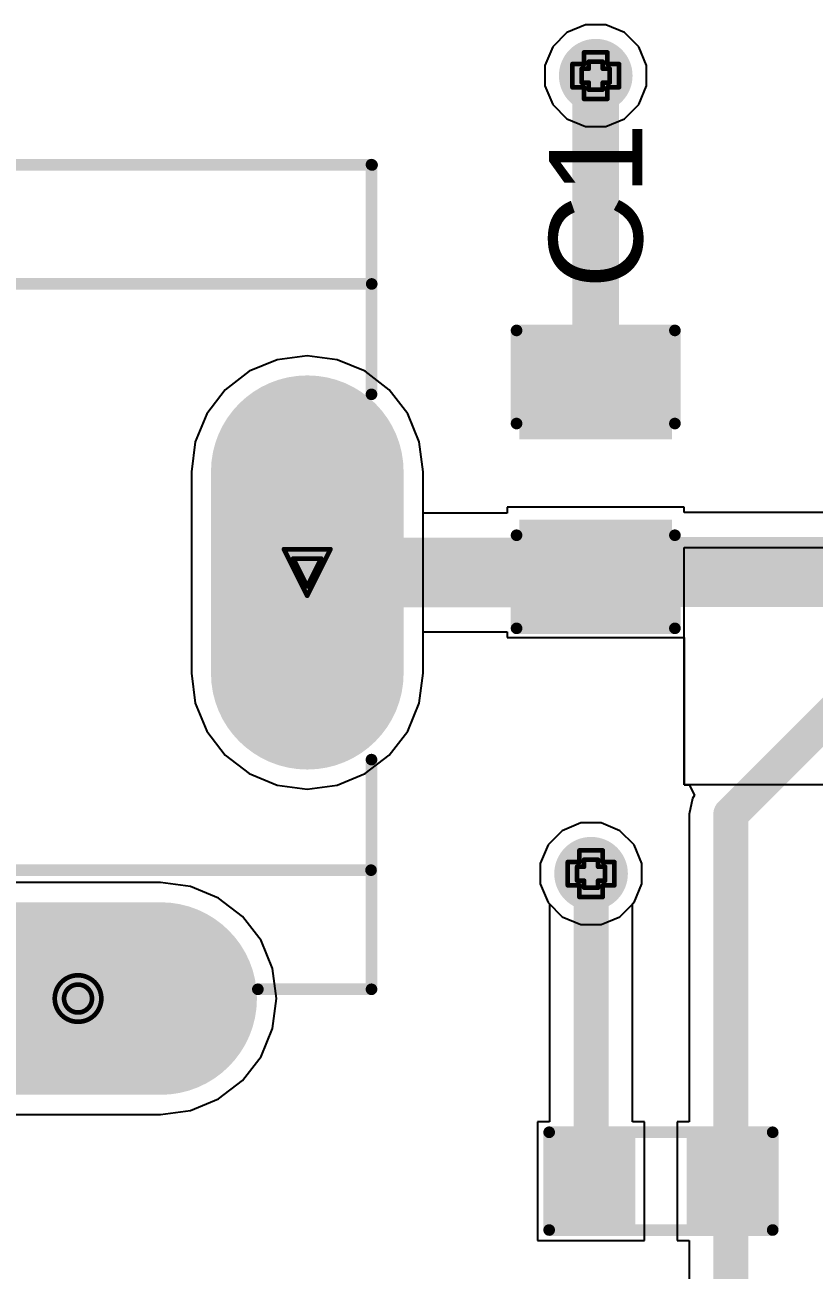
# Model space of a CAD drawing. Header units: inches. Extents: x -7 to 5163, y -3 to 5149.
# Drawn here: x 3.86 to 12.47, y 6.4 to 19.98 of the extents above; entities that cross this region are included whole.
import ezdxf

# ---------------------------------------------------------------- set-up
doc = ezdxf.new("R2010")
doc.units = ezdxf.units.IN
for name, color, linetype in [('Bottom Layer', 5, 'Continuous'), ('Bottom Solder', 6, 'Continuous'), ('Drill Drawing', 1, 'Continuous'), ('GND', 76, 'Continuous'), ('Multi-Layer', 9, 'Continuous'), ('Pad Holes', 156, 'Continuous'), ('PWR', 16, 'Continuous'), ('Top Layer', 1, 'Continuous'), ('Top Overlay', 2, 'Continuous'), ('Top Paste', 8, 'Continuous'), ('Top Solder', 216, 'Continuous'), ('Via Holes', 16, 'Continuous')]:
    doc.layers.add(name, color=color, linetype=linetype)
doc.styles.add('Arial', font='', dxfattribs={"height": 0.2})
doc.styles.get('Arial').set_extended_font_data('Arial')

# ---------------------------------------------------------------- blocks, each defined once
blk = doc.blocks.new('R___0603_31')
at = {"layer": 'Top Layer'}
for points in [[(-0.3809999999999999, 0.4445), (-0.3810000000000001, -0.4445), (-1.143, -0.4445), (-1.143, 0.4445)], [(1.143, 0.4445), (1.143, -0.4445), (0.3809999999999999, -0.4445), (0.3810000000000001, 0.4445)]]:
    blk.add_hatch(color=1, dxfattribs=at).paths.add_polyline_path(points)
at = {"layer": 'Top Paste'}
for points in [[(-0.3809999999999999, 0.4445), (-0.3810000000000001, -0.4445), (-1.143, -0.4445), (-1.143, 0.4445)], [(1.143, 0.4445), (1.143, -0.4445), (0.3809999999999999, -0.4445), (0.3810000000000001, 0.4445)]]:
    blk.add_hatch(color=8, dxfattribs=at).paths.add_polyline_path(points)
at = {"layer": 'Top Solder'}
for points in [[(-0.2793999999999999, 0.5460999999999999), (-0.2794, -0.5461), (-1.2446, -0.5460999999999999), (-1.2446, 0.5461)], [(1.2446, 0.5460999999999999), (1.2446, -0.5461), (0.2793999999999999, -0.5460999999999999), (0.2794, 0.5461)]]:
    blk.add_hatch(color=216, dxfattribs=at).paths.add_polyline_path(points)
at = {"layer": 'Top Overlay'}
for points in [[(-1.2192, -0.5334, 0.127, 0.127, 0), (-1.2192, 0.5334, 0.127, 0.127, 0)], [(-1.2192, 0.5334, 0.127, 0.127, 0), (1.2192, 0.5334, 0.127, 0.127, 0)], [(1.2192, -0.5334, 0.127, 0.127, 0), (1.2192, 0.5334, 0.127, 0.127, 0)], [(-1.2192, -0.5334, 0.127, 0.127, 0), (1.2192, -0.5334, 0.127, 0.127, 0)]]:
    blk.add_lwpolyline(points, format="xyseb", dxfattribs=at)
for points in [[(-1.25095, 0.5334, 0.0635, 0.0635, 1), (-1.18745, 0.5334, 0.0635, 0.0635, 1)], [(-1.25095, 0.5334, 0.0635, 0.0635, 1), (-1.18745, 0.5334, 0.0635, 0.0635, 1)], [(1.18745, 0.5334, 0.0635, 0.0635, 1), (1.25095, 0.5334, 0.0635, 0.0635, 1)], [(1.18745, 0.5334, 0.0635, 0.0635, 1), (1.25095, 0.5334, 0.0635, 0.0635, 1)], [(-1.25095, -0.5334, 0.0635, 0.0635, 1), (-1.18745, -0.5334, 0.0635, 0.0635, 1)], [(-1.25095, -0.5334, 0.0635, 0.0635, 1), (-1.18745, -0.5334, 0.0635, 0.0635, 1)], [(1.18745, -0.5334, 0.0635, 0.0635, 1), (1.25095, -0.5334, 0.0635, 0.0635, 1)], [(1.18745, -0.5334, 0.0635, 0.0635, 1), (1.25095, -0.5334, 0.0635, 0.0635, 1)]]:
    blk.add_lwpolyline(points, format="xyseb", close=True, dxfattribs=at)
blk = doc.blocks.new('DC_005_20A_58')
at = {"layer": 'Bottom Layer'}
h = blk.add_hatch(color=5, dxfattribs=at)
edge = h.paths.add_edge_path()
edge.add_arc((-2.9999305, 3.424911869999999), 1.00000054, 0, 180)
edge.add_line((-3.99993104, 3.424911869999999), (-3.99993104, 1.22491373))
edge.add_arc((-2.9999305, 1.22491373), 1.00000054, 180, 360)
edge.add_line((-1.99992996, 1.22491373), (-1.99992996, 3.424911869999999))
h = blk.add_hatch(color=5, dxfattribs=at)
edge = h.paths.add_edge_path()
edge.add_arc((3.0003115, 1.22491373), 1.00000054, 180, 360)
edge.add_line((4.00031204, 1.22491373), (4.00031204, 3.424911869999999))
edge.add_arc((3.0003115, 3.424911869999999), 1.00000054, 0, 180)
edge.add_line((2.00031096, 3.424911869999999), (2.00031096, 1.22491373))
h = blk.add_hatch(color=5, dxfattribs=at)
edge = h.paths.add_edge_path()
edge.add_arc((-0.39980997, -2.3250652), 1.00000054, 90, 270)
edge.add_line((-0.3998099700000001, -3.325065739999999), (1.40018897, -3.32506574))
edge.add_arc((1.40018897, -2.3250652), 1.00000054, 270, 450)
edge.add_line((1.40018897, -1.32506466), (-0.39980997, -1.32506466))
at = {"layer": 'Bottom Solder'}
h = blk.add_hatch(color=6, dxfattribs=at)
edge = h.paths.add_edge_path()
edge.add_arc((-2.9999305, 3.424911869999999), 1.05080054, 0, 180)
edge.add_line((-4.050731040000001, 3.424911869999999), (-4.050731040000001, 1.22491373))
edge.add_arc((-2.9999305, 1.22491373), 1.05080054, 180, 360)
edge.add_line((-1.94912996, 1.22491373), (-1.94912996, 3.424911869999999))
h = blk.add_hatch(color=6, dxfattribs=at)
edge = h.paths.add_edge_path()
edge.add_arc((3.0003115, 1.22491373), 1.05080054, 180, 360)
edge.add_line((4.05111204, 1.22491373), (4.05111204, 3.424911869999999))
edge.add_arc((3.0003115, 3.424911869999999), 1.05080054, 0, 180)
edge.add_line((1.94951096, 3.424911869999999), (1.94951096, 1.22491373))
h = blk.add_hatch(color=6, dxfattribs=at)
edge = h.paths.add_edge_path()
edge.add_arc((-0.39980997, -2.3250652), 1.05080054, 90, 270)
edge.add_line((-0.3998099700000001, -3.37586574), (1.40018897, -3.37586574))
edge.add_arc((1.40018897, -2.3250652), 1.05080054, 270, 450)
edge.add_line((1.40018897, -1.27426466), (-0.39980997, -1.27426466))
at = {"layer": 'GND'}
h = blk.add_hatch(color=76, dxfattribs=at)
edge = h.paths.add_edge_path()
edge.add_arc((-2.9999305, 3.424911869999999), 1.00000054, 0, 180)
edge.add_line((-3.99993104, 3.424911869999999), (-3.99993104, 1.22491373))
edge.add_arc((-2.9999305, 1.22491373), 1.00000054, 180, 360)
edge.add_line((-1.99992996, 1.22491373), (-1.99992996, 3.424911869999999))
h = blk.add_hatch(color=76, dxfattribs=at)
edge = h.paths.add_edge_path()
edge.add_arc((3.0003115, 1.22491373), 1.00000054, 180, 360)
edge.add_line((4.00031204, 1.22491373), (4.00031204, 3.424911869999999))
edge.add_arc((3.0003115, 3.424911869999999), 1.00000054, 0, 180)
edge.add_line((2.00031096, 3.424911869999999), (2.00031096, 1.22491373))
h = blk.add_hatch(color=76, dxfattribs=at)
edge = h.paths.add_edge_path()
edge.add_arc((-0.39980997, -2.3250652), 1.00000054, 90, 270)
edge.add_line((-0.3998099700000001, -3.325065739999999), (1.40018897, -3.32506574))
edge.add_arc((1.40018897, -2.3250652), 1.00000054, 270, 450)
edge.add_line((1.40018897, -1.32506466), (-0.39980997, -1.32506466))
at = {"layer": 'Multi-Layer'}
h = blk.add_hatch(color=9, dxfattribs=at)
edge = h.paths.add_edge_path()
edge.add_arc((-2.9999305, 3.424911869999999), 1.00000054, 0, 180)
edge.add_line((-3.99993104, 3.424911869999999), (-3.99993104, 1.22491373))
edge.add_arc((-2.9999305, 1.22491373), 1.00000054, 180, 360)
edge.add_line((-1.99992996, 1.22491373), (-1.99992996, 3.424911869999999))
h = blk.add_hatch(color=9, dxfattribs=at)
edge = h.paths.add_edge_path()
edge.add_arc((3.0003115, 1.22491373), 1.00000054, 180, 360)
edge.add_line((4.00031204, 1.22491373), (4.00031204, 3.424911869999999))
edge.add_arc((3.0003115, 3.424911869999999), 1.00000054, 0, 180)
edge.add_line((2.00031096, 3.424911869999999), (2.00031096, 1.22491373))
h = blk.add_hatch(color=9, dxfattribs=at)
edge = h.paths.add_edge_path()
edge.add_arc((-0.39980997, -2.3250652), 1.00000054, 90, 270)
edge.add_line((-0.3998099700000001, -3.325065739999999), (1.40018897, -3.32506574))
edge.add_arc((1.40018897, -2.3250652), 1.00000054, 270, 450)
edge.add_line((1.40018897, -1.32506466), (-0.39980997, -1.32506466))
at = {"layer": 'Pad Holes'}
h = blk.add_hatch(color=7, dxfattribs=at)
edge = h.paths.add_edge_path()
edge.add_arc((-2.9994733, 3.425063), 0.4500118, 0, 180)
edge.add_line((-3.4494851, 3.425063), (-3.4494851, 1.224915))
edge.add_arc((-2.9994733, 1.224915), 0.4500118, 180, 360)
edge.add_line((-2.5494615, 1.224915), (-2.5494615, 3.425063))
h = blk.add_hatch(color=7, dxfattribs=at)
edge = h.paths.add_edge_path()
edge.add_arc((2.9994733, 1.2247626), 0.4500118, 180, 360)
edge.add_line((3.4494851, 1.2247626), (3.4494851, 3.4249106))
edge.add_arc((2.9994733, 3.4249106), 0.4500118, 0, 180)
edge.add_line((2.5494615, 3.4249106), (2.5494615, 1.2247626))
h = blk.add_hatch(color=7, dxfattribs=at)
edge = h.paths.add_edge_path()
edge.add_arc((-0.3505327, -2.324989), 0.4500118, 90, 270)
edge.add_line((-0.3505327, -2.775000799999999), (1.3492353, -2.7750008))
edge.add_arc((1.3492353, -2.324989), 0.4500118, 270, 450)
edge.add_line((1.3492353, -1.8749772), (-0.3505327, -1.8749772))
at = {"layer": 'PWR'}
h = blk.add_hatch(color=16, dxfattribs=at)
edge = h.paths.add_edge_path()
edge.add_arc((-2.9999305, 3.424911869999999), 1.00000054, 0, 180)
edge.add_line((-3.99993104, 3.424911869999999), (-3.99993104, 1.22491373))
edge.add_arc((-2.9999305, 1.22491373), 1.00000054, 180, 360)
edge.add_line((-1.99992996, 1.22491373), (-1.99992996, 3.424911869999999))
h = blk.add_hatch(color=16, dxfattribs=at)
edge = h.paths.add_edge_path()
edge.add_arc((3.0003115, 1.22491373), 1.00000054, 180, 360)
edge.add_line((4.00031204, 1.22491373), (4.00031204, 3.424911869999999))
edge.add_arc((3.0003115, 3.424911869999999), 1.00000054, 0, 180)
edge.add_line((2.00031096, 3.424911869999999), (2.00031096, 1.22491373))
h = blk.add_hatch(color=16, dxfattribs=at)
edge = h.paths.add_edge_path()
edge.add_arc((-0.39980997, -2.3250652), 1.00000054, 90, 270)
edge.add_line((-0.3998099700000001, -3.325065739999999), (1.40018897, -3.32506574))
edge.add_arc((1.40018897, -2.3250652), 1.00000054, 270, 450)
edge.add_line((1.40018897, -1.32506466), (-0.39980997, -1.32506466))
at = {"layer": 'Top Layer'}
h = blk.add_hatch(color=1, dxfattribs=at)
edge = h.paths.add_edge_path()
edge.add_arc((-2.9999305, 3.424911869999999), 1.00000054, 0, 180)
edge.add_line((-3.99993104, 3.424911869999999), (-3.99993104, 1.22491373))
edge.add_arc((-2.9999305, 1.22491373), 1.00000054, 180, 360)
edge.add_line((-1.99992996, 1.22491373), (-1.99992996, 3.424911869999999))
h = blk.add_hatch(color=1, dxfattribs=at)
edge = h.paths.add_edge_path()
edge.add_arc((3.0003115, 1.22491373), 1.00000054, 180, 360)
edge.add_line((4.00031204, 1.22491373), (4.00031204, 3.424911869999999))
edge.add_arc((3.0003115, 3.424911869999999), 1.00000054, 0, 180)
edge.add_line((2.00031096, 3.424911869999999), (2.00031096, 1.22491373))
h = blk.add_hatch(color=1, dxfattribs=at)
edge = h.paths.add_edge_path()
edge.add_arc((-0.39980997, -2.3250652), 1.00000054, 90, 270)
edge.add_line((-0.3998099700000001, -3.325065739999999), (1.40018897, -3.32506574))
edge.add_arc((1.40018897, -2.3250652), 1.00000054, 270, 450)
edge.add_line((1.40018897, -1.32506466), (-0.39980997, -1.32506466))
at = {"layer": 'Top Solder'}
h = blk.add_hatch(color=216, dxfattribs=at)
edge = h.paths.add_edge_path()
edge.add_arc((-2.9999305, 3.424911869999999), 1.05080054, 0, 180)
edge.add_line((-4.050731040000001, 3.424911869999999), (-4.050731040000001, 1.22491373))
edge.add_arc((-2.9999305, 1.22491373), 1.05080054, 180, 360)
edge.add_line((-1.94912996, 1.22491373), (-1.94912996, 3.424911869999999))
h = blk.add_hatch(color=216, dxfattribs=at)
edge = h.paths.add_edge_path()
edge.add_arc((3.0003115, 1.22491373), 1.05080054, 180, 360)
edge.add_line((4.05111204, 1.22491373), (4.05111204, 3.424911869999999))
edge.add_arc((3.0003115, 3.424911869999999), 1.05080054, 0, 180)
edge.add_line((1.94951096, 3.424911869999999), (1.94951096, 1.22491373))
h = blk.add_hatch(color=216, dxfattribs=at)
edge = h.paths.add_edge_path()
edge.add_arc((-0.39980997, -2.3250652), 1.05080054, 90, 270)
edge.add_line((-0.3998099700000001, -3.37586574), (1.40018897, -3.37586574))
edge.add_arc((1.40018897, -2.3250652), 1.05080054, 270, 450)
edge.add_line((1.40018897, -1.27426466), (-0.39980997, -1.27426466))
at = {"layer": 'Top Overlay'}
for points in [[(-10.5117773, -2.2330918, 0.127, 0.127, 0), (-10.5117773, 6.766915599999999, 0.127, 0.127, 0)], [(-10.5107867, 6.7728846, 0.127, 0.127, 0), (3.7067871, 6.772224199999999, 0.127, 0.127, 0)], [(-7.399591499999999, -2.224151, 0.127, 0.127, 0), (-7.399591499999999, 6.775856399999999, 0.127, 0.127, 0)], [(3.7004371, 4.2691304, 0.127, 0.127, 0), (3.7004371, 6.775856399999999, 0.127, 0.127, 0)], [(-7.3196069, 5.475605, 0.127, 0.127, 0), (3.703154899999999, 5.4738016, 0.127, 0.127, 0)], [(3.7004371, -2.224151, 0.127, 0.127, 0), (3.7004371, 0.2823718, 0.127, 0.127, 0)], [(-7.3196069, -0.9241282, 0.127, 0.127, 0), (3.6954841, -0.9241282, 0.127, 0.127, 0)], [(-10.5097961, -2.2310852, 0.127, 0.127, 0), (-1.4778101, -2.24409, 0.127, 0.127, 0)], [(2.4611965, -2.2241002, 0.127, 0.127, 0), (3.7004371, -2.224151, 0.127, 0.127, 0)]]:
    blk.add_lwpolyline(points, format="xyseb", dxfattribs=at)
for points in [[(-10.5435273, 6.766915599999999, 0.0635, 0.0635, 1), (-10.4800273, 6.766915599999999, 0.0635, 0.0635, 1)], [(-10.5425367, 6.7728846, 0.0635, 0.0635, 1), (-10.4790367, 6.7728846, 0.0635, 0.0635, 1)], [(-7.4313415, 6.775856399999999, 0.0635, 0.0635, 1), (-7.3678415, 6.775856399999999, 0.0635, 0.0635, 1)], [(3.6686871, 6.775856399999999, 0.0635, 0.0635, 1), (3.7321871, 6.775856399999999, 0.0635, 0.0635, 1)], [(3.6750371, 6.772224199999999, 0.0635, 0.0635, 1), (3.7385371, 6.772224199999999, 0.0635, 0.0635, 1)], [(-7.3513569, 5.475605, 0.0635, 0.0635, 1), (-7.2878569, 5.475605, 0.0635, 0.0635, 1)], [(3.6714049, 5.4738016, 0.0635, 0.0635, 1), (3.7349049, 5.4738016, 0.0635, 0.0635, 1)], [(3.6686871, 4.2691304, 0.0635, 0.0635, 1), (3.7321871, 4.2691304, 0.0635, 0.0635, 1)], [(3.6686871, 0.2823718, 0.0635, 0.0635, 1), (3.7321871, 0.2823718, 0.0635, 0.0635, 1)], [(-7.3513569, -0.9241282, 0.0635, 0.0635, 1), (-7.2878569, -0.9241282, 0.0635, 0.0635, 1)], [(3.6637341, -0.9241282, 0.0635, 0.0635, 1), (3.7272341, -0.9241282, 0.0635, 0.0635, 1)], [(-10.5435273, -2.2330918, 0.0635, 0.0635, 1), (-10.4800273, -2.2330918, 0.0635, 0.0635, 1)], [(-10.5415461, -2.2310852, 0.0635, 0.0635, 1), (-10.4780461, -2.2310852, 0.0635, 0.0635, 1)], [(-7.4313415, -2.224151, 0.0635, 0.0635, 1), (-7.3678415, -2.224151, 0.0635, 0.0635, 1)], [(2.4294465, -2.2241002, 0.0635, 0.0635, 1), (2.4929465, -2.2241002, 0.0635, 0.0635, 1)], [(3.6686871, -2.224151, 0.0635, 0.0635, 1), (3.7321871, -2.224151, 0.0635, 0.0635, 1)], [(3.6686871, -2.224151, 0.0635, 0.0635, 1), (3.7321871, -2.224151, 0.0635, 0.0635, 1)], [(-1.5095601, -2.24409, 0.0635, 0.0635, 1), (-1.4460601, -2.24409, 0.0635, 0.0635, 1)]]:
    blk.add_lwpolyline(points, format="xyseb", close=True, dxfattribs=at)
blk = doc.blocks.new('C___0805_92')
at = {"layer": 'Top Layer'}
for points in [[(-1.524, 0.7619999999999999), (-0.508, 0.7619999999999999), (-0.508, -0.7619999999999999), (-1.524, -0.7619999999999999)], [(0.508, 0.7619999999999999), (1.524, 0.7619999999999999), (1.524, -0.7619999999999999), (0.508, -0.7619999999999999)]]:
    blk.add_hatch(color=1, dxfattribs=at).paths.add_polyline_path(points)
at = {"layer": 'Top Paste'}
for points in [[(-1.524, 0.7619999999999999), (-0.508, 0.7619999999999999), (-0.508, -0.7619999999999999), (-1.524, -0.7619999999999999)], [(0.508, 0.7619999999999999), (1.524, 0.7619999999999999), (1.524, -0.7619999999999999), (0.508, -0.7619999999999999)]]:
    blk.add_hatch(color=8, dxfattribs=at).paths.add_polyline_path(points)
at = {"layer": 'Top Solder'}
for points in [[(-1.59399986, 0.8319998599999999), (-0.4380001399999999, 0.8319998599999999), (-0.4380001399999999, -0.8319998599999999), (-1.59399986, -0.8319998599999999)], [(0.4380001399999999, 0.8319998599999999), (1.59399986, 0.8319998599999999), (1.59399986, -0.8319998599999999), (0.4380001399999999, -0.8319998599999999)]]:
    blk.add_hatch(color=216, dxfattribs=at).paths.add_polyline_path(points)
at = {"layer": 'Top Overlay'}
for points in [[(-1.6256, -0.8636, 0.127, 0.127, 0), (-1.6256, 0.8636, 0.127, 0.127, 0)], [(-0.6096, 0.8636, 0.127, 0.127, 0), (-1.6256, 0.8636, 0.127, 0.127, 0)], [(1.6256, 0.8636, 0.127, 0.127, 0), (0.6096, 0.8636, 0.127, 0.127, 0)], [(1.6256, -0.8636, 0.127, 0.127, 0), (1.6256, 0.8636, 0.127, 0.127, 0)], [(-0.6096, -0.8636, 0.127, 0.127, 0), (-1.6256, -0.8636, 0.127, 0.127, 0)], [(1.6256, -0.8636, 0.127, 0.127, 0), (0.6096, -0.8636, 0.127, 0.127, 0)]]:
    blk.add_lwpolyline(points, format="xyseb", dxfattribs=at)
for points in [[(-1.65735, 0.8636, 0.0635, 0.0635, 1), (-1.59385, 0.8636, 0.0635, 0.0635, 1)], [(-1.65735, 0.8636, 0.0635, 0.0635, 1), (-1.59385, 0.8636, 0.0635, 0.0635, 1)], [(-0.64135, 0.8636, 0.0635, 0.0635, 1), (-0.57785, 0.8636, 0.0635, 0.0635, 1)], [(0.57785, 0.8636, 0.0635, 0.0635, 1), (0.64135, 0.8636, 0.0635, 0.0635, 1)], [(1.59385, 0.8636, 0.0635, 0.0635, 1), (1.65735, 0.8636, 0.0635, 0.0635, 1)], [(1.59385, 0.8636, 0.0635, 0.0635, 1), (1.65735, 0.8636, 0.0635, 0.0635, 1)], [(-1.65735, -0.8636, 0.0635, 0.0635, 1), (-1.59385, -0.8636, 0.0635, 0.0635, 1)], [(-1.65735, -0.8636, 0.0635, 0.0635, 1), (-1.59385, -0.8636, 0.0635, 0.0635, 1)], [(-0.64135, -0.8636, 0.0635, 0.0635, 1), (-0.57785, -0.8636, 0.0635, 0.0635, 1)], [(0.57785, -0.8636, 0.0635, 0.0635, 1), (0.64135, -0.8636, 0.0635, 0.0635, 1)], [(1.59385, -0.8636, 0.0635, 0.0635, 1), (1.65735, -0.8636, 0.0635, 0.0635, 1)], [(1.59385, -0.8636, 0.0635, 0.0635, 1), (1.65735, -0.8636, 0.0635, 0.0635, 1)]]:
    blk.add_lwpolyline(points, format="xyseb", close=True, dxfattribs=at)

msp = doc.modelspace()

# ---------------------------------------------------------------- hatches: boundary and pattern name
at = {"layer": 'Bottom Layer'}
h = msp.add_hatch(color=5, dxfattribs=at)
edge = h.paths.add_edge_path()
edge.add_arc((10.0838, 19.431), 0.2999994, 0, 360)
h = msp.add_hatch(color=5, dxfattribs=at)
edge = h.paths.add_edge_path()
edge.add_arc((10.033, 10.7213146), 0.2999994, 0, 360)
at = {"layer": 'Bottom Solder'}
h = msp.add_hatch(color=6, dxfattribs=at)
edge = h.paths.add_edge_path()
edge.add_arc((10.0838, 19.431), 0.4015993999999999, 0, 360)
h = msp.add_hatch(color=6, dxfattribs=at)
edge = h.paths.add_edge_path()
edge.add_arc((10.033, 10.7213146), 0.4015993999999999, 0, 360)
at = {"layer": 'GND'}
h = msp.add_hatch(color=76, dxfattribs=at)
edge = h.paths.add_edge_path()
edge.add_arc((10.0838, 19.431), 0.2999994, 0, 360)
h = msp.add_hatch(color=76, dxfattribs=at)
edge = h.paths.add_edge_path()
edge.add_arc((10.033, 10.7213146), 0.2999994, 0, 360)
at = {"layer": 'PWR'}
h = msp.add_hatch(color=16, dxfattribs=at)
edge = h.paths.add_edge_path()
edge.add_arc((10.0838, 19.431), 0.2999994, 0, 360)
h = msp.add_hatch(color=16, dxfattribs=at)
edge = h.paths.add_edge_path()
edge.add_arc((10.033, 10.7213146), 0.2999994, 0, 360)
at = {"layer": 'Top Layer'}
h = msp.add_hatch(color=1, dxfattribs=at)
edge = h.paths.add_edge_path()
edge.add_arc((10.0838, 19.431), 0.2999994, 0, 360)
h = msp.add_hatch(color=1, dxfattribs=at)
edge = h.paths.add_edge_path()
edge.add_arc((10.033, 10.7213146), 0.2999994, 0, 360)
at = {"layer": 'Top Solder'}
h = msp.add_hatch(color=216, dxfattribs=at)
edge = h.paths.add_edge_path()
edge.add_arc((10.0838, 19.431), 0.4015993999999999, 0, 360)
h = msp.add_hatch(color=216, dxfattribs=at)
edge = h.paths.add_edge_path()
edge.add_arc((10.033, 10.7213146), 0.4015993999999999, 0, 360)
at = {"layer": 'Via Holes'}
h = msp.add_hatch(color=7, dxfattribs=at)
edge = h.paths.add_edge_path()
edge.add_arc((10.0838, 19.431), 0.1499997, 0, 360)
h = msp.add_hatch(color=7, dxfattribs=at)
edge = h.paths.add_edge_path()
edge.add_arc((10.033, 10.7213146), 0.1499997, 0, 360)

# ---------------------------------------------------------------- linework, layer by layer
at = {"layer": 'Bottom Layer'}
for p, q in [((6.609951219999999, 16.33063282), (6.304902299999999, 16.20427798)), ((6.937311499999999, 16.37373154), (6.609951219999999, 16.33063282)), ((7.26467178, 16.33063282), (6.937311499999999, 16.37373154)), ((7.5697207, 16.20427798), (7.26467178, 16.33063282)), ((6.304902299999999, 16.20427798), (6.04294702, 16.00327508)), ((7.831675979999999, 16.00327508), (7.5697207, 16.20427798)), ((6.04294702, 16.00327508), (5.84194412, 15.74132234)), ((8.032678879999999, 15.74132234), (7.831675979999999, 16.00327508)), ((5.84194412, 15.74132234), (5.71558928, 15.43627088)), ((8.15903372, 15.43627088), (8.032678879999999, 15.74132234)), ((5.71558928, 15.43627088), (5.67249056, 15.1089106)), ((8.20213244, 15.1089106), (8.15903372, 15.43627088)), ((5.67249056, 15.1089106), (5.67249056, 12.908915)), ((8.20213244, 12.908915), (8.20213244, 15.1089106)), ((5.67249056, 12.908915), (5.71558928, 12.58155472)), ((8.15903372, 12.58155472), (8.20213244, 12.908915)), ((5.71558928, 12.58155472), (5.84194412, 12.27650326)), ((8.032678879999999, 12.27650326), (8.15903372, 12.58155472)), ((5.84194412, 12.27650326), (6.04294702, 12.01455052)), ((7.831675979999999, 12.01455052), (8.032678879999999, 12.27650326)), ((6.04294702, 12.01455052), (6.304902299999999, 11.81354762)), ((7.5697207, 11.81354762), (7.831675979999999, 12.01455052)), ((6.304902299999999, 11.81354762), (6.609951219999999, 11.68719278)), ((7.26467178, 11.68719278), (7.5697207, 11.81354762)), ((6.609951219999999, 11.68719278), (6.937311499999999, 11.64409406)), ((6.937311499999999, 11.64409406), (7.26467178, 11.68719278)), ((9.71918554, 11.1909733), (9.5633413, 11.03512906)), ((9.9228021, 11.275314), (9.71918554, 11.1909733)), ((10.1431979, 11.275314), (9.9228021, 11.275314)), ((10.34681446, 11.1909733), (10.1431979, 11.275314)), ((10.5026587, 11.03512906), (10.34681446, 11.1909733)), ((9.5633413, 11.03512906), (9.479000599999999, 10.8315125)), ((10.5869994, 10.8315125), (10.5026587, 11.03512906)), ((9.479000599999999, 10.8315125), (9.479000599999999, 10.6111167)), ((10.5869994, 10.6111167), (10.5869994, 10.8315125)), ((9.479000599999999, 10.6111167), (9.5633413, 10.40750014)), ((10.5026587, 10.40750014), (10.5869994, 10.6111167)), ((9.5633413, 10.40750014), (9.71918554, 10.2516559)), ((10.34681446, 10.2516559), (10.5026587, 10.40750014)), ((9.71918554, 10.2516559), (9.9228021, 10.1673152)), ((10.1431979, 10.1673152), (10.34681446, 10.2516559)), ((9.9228021, 10.1673152), (10.1431979, 10.1673152))]:
    msp.add_line(p, q, dxfattribs=at)
at = {"layer": 'Drill Drawing'}
for points in [[(9.9568, 19.558, 0.0508, 0.0508, 0), (9.9568, 19.685, 0.0508, 0.0508, 0)], [(9.9568, 19.685, 0.0508, 0.0508, 0), (10.2108, 19.685, 0.0508, 0.0508, 0)], [(10.2108, 19.558, 0.0508, 0.0508, 0), (10.2108, 19.685, 0.0508, 0.0508, 0)], [(9.8298, 19.304, 0.0508, 0.0508, 0), (9.8298, 19.558, 0.0508, 0.0508, 0)], [(9.8298, 19.558, 0.0508, 0.0508, 0), (9.9568, 19.558, 0.0508, 0.0508, 0)], [(10.0076, 19.5072, 0.0508, 0.0508, 0), (10.0076, 19.5834, 0.0508, 0.0508, 0)], [(10.0076, 19.5834, 0.0508, 0.0508, 0), (10.16, 19.5834, 0.0508, 0.0508, 0)], [(10.16, 19.5072, 0.0508, 0.0508, 0), (10.16, 19.5834, 0.0508, 0.0508, 0)], [(10.2108, 19.558, 0.0508, 0.0508, 0), (10.3378, 19.558, 0.0508, 0.0508, 0)], [(10.3378, 19.304, 0.0508, 0.0508, 0), (10.3378, 19.558, 0.0508, 0.0508, 0)], [(9.9314, 19.3548, 0.0508, 0.0508, 0), (9.9314, 19.5072, 0.0508, 0.0508, 0)], [(9.9314, 19.5072, 0.0508, 0.0508, 0), (10.0076, 19.5072, 0.0508, 0.0508, 0)], [(10.16, 19.5072, 0.0508, 0.0508, 0), (10.2362, 19.5072, 0.0508, 0.0508, 0)], [(10.2362, 19.3548, 0.0508, 0.0508, 0), (10.2362, 19.5072, 0.0508, 0.0508, 0)], [(9.8298, 19.304, 0.0508, 0.0508, 0), (9.9568, 19.304, 0.0508, 0.0508, 0)], [(9.9314, 19.3548, 0.0508, 0.0508, 0), (10.0076, 19.3548, 0.0508, 0.0508, 0)], [(9.9568, 19.177, 0.0508, 0.0508, 0), (9.9568, 19.304, 0.0508, 0.0508, 0)], [(10.0076, 19.2786, 0.0508, 0.0508, 0), (10.0076, 19.3548, 0.0508, 0.0508, 0)], [(10.0076, 19.2786, 0.0508, 0.0508, 0), (10.16, 19.2786, 0.0508, 0.0508, 0)], [(10.16, 19.3548, 0.0508, 0.0508, 0), (10.2362, 19.3548, 0.0508, 0.0508, 0)], [(10.16, 19.2786, 0.0508, 0.0508, 0), (10.16, 19.3548, 0.0508, 0.0508, 0)], [(10.2108, 19.304, 0.0508, 0.0508, 0), (10.3378, 19.304, 0.0508, 0.0508, 0)], [(10.2108, 19.177, 0.0508, 0.0508, 0), (10.2108, 19.304, 0.0508, 0.0508, 0)], [(9.9568, 19.177, 0.0508, 0.0508, 0), (10.2108, 19.177, 0.0508, 0.0508, 0)], [(6.682473299999999, 14.2628366, 0.0508, 0.0508, 0), (7.1904733, 14.2628366, 0.0508, 0.0508, 0)], [(6.682473299999999, 14.2628366, 0.0508, 0.0508, 0), (6.936473299999999, 13.7548366, 0.0508, 0.0508, 0)], [(6.936473299999999, 13.7548366, 0.0508, 0.0508, 0), (7.1904733, 14.2628366, 0.0508, 0.0508, 0)], [(6.784073299999999, 14.1612366, 0.0508, 0.0508, 0), (7.088873299999999, 14.1612366, 0.0508, 0.0508, 0)], [(6.784073299999999, 14.1612366, 0.0508, 0.0508, 0), (6.936473299999999, 13.8564366, 0.0508, 0.0508, 0)], [(6.936473299999999, 13.8564366, 0.0508, 0.0508, 0), (7.088873299999999, 14.1612366, 0.0508, 0.0508, 0)], [(9.779, 10.5943146, 0.0508, 0.0508, 0), (9.779, 10.8483146, 0.0508, 0.0508, 0)], [(9.779, 10.8483146, 0.0508, 0.0508, 0), (9.906, 10.8483146, 0.0508, 0.0508, 0)], [(9.906, 10.8483146, 0.0508, 0.0508, 0), (9.906, 10.9753146, 0.0508, 0.0508, 0)], [(9.906, 10.9753146, 0.0508, 0.0508, 0), (10.16, 10.9753146, 0.0508, 0.0508, 0)], [(9.9568, 10.7975146, 0.0508, 0.0508, 0), (9.9568, 10.8737146, 0.0508, 0.0508, 0)], [(9.9568, 10.8737146, 0.0508, 0.0508, 0), (10.1092, 10.8737146, 0.0508, 0.0508, 0)], [(10.1092, 10.7975146, 0.0508, 0.0508, 0), (10.1092, 10.8737146, 0.0508, 0.0508, 0)], [(10.16, 10.8483146, 0.0508, 0.0508, 0), (10.16, 10.9753146, 0.0508, 0.0508, 0)], [(10.16, 10.8483146, 0.0508, 0.0508, 0), (10.287, 10.8483146, 0.0508, 0.0508, 0)], [(10.287, 10.5943146, 0.0508, 0.0508, 0), (10.287, 10.8483146, 0.0508, 0.0508, 0)], [(9.8806, 10.6451146, 0.0508, 0.0508, 0), (9.8806, 10.7975146, 0.0508, 0.0508, 0)], [(9.8806, 10.7975146, 0.0508, 0.0508, 0), (9.9568, 10.7975146, 0.0508, 0.0508, 0)], [(10.1092, 10.7975146, 0.0508, 0.0508, 0), (10.1854, 10.7975146, 0.0508, 0.0508, 0)], [(10.1854, 10.6451146, 0.0508, 0.0508, 0), (10.1854, 10.7975146, 0.0508, 0.0508, 0)], [(9.779, 10.5943146, 0.0508, 0.0508, 0), (9.906, 10.5943146, 0.0508, 0.0508, 0)], [(9.8806, 10.6451146, 0.0508, 0.0508, 0), (9.9568, 10.6451146, 0.0508, 0.0508, 0)], [(9.906, 10.4673146, 0.0508, 0.0508, 0), (9.906, 10.5943146, 0.0508, 0.0508, 0)], [(9.9568, 10.5689146, 0.0508, 0.0508, 0), (9.9568, 10.6451146, 0.0508, 0.0508, 0)], [(10.1092, 10.6451146, 0.0508, 0.0508, 0), (10.1854, 10.6451146, 0.0508, 0.0508, 0)], [(10.1092, 10.5689146, 0.0508, 0.0508, 0), (10.1092, 10.6451146, 0.0508, 0.0508, 0)], [(10.16, 10.5943146, 0.0508, 0.0508, 0), (10.287, 10.5943146, 0.0508, 0.0508, 0)], [(10.16, 10.4673146, 0.0508, 0.0508, 0), (10.16, 10.5943146, 0.0508, 0.0508, 0)], [(9.906, 10.4673146, 0.0508, 0.0508, 0), (10.16, 10.4673146, 0.0508, 0.0508, 0)], [(9.9568, 10.5689146, 0.0508, 0.0508, 0), (10.1092, 10.5689146, 0.0508, 0.0508, 0)]]:
    msp.add_lwpolyline(points, format="xyseb", dxfattribs=at)
for points in [[(9.9441, 19.685, 0.0254, 0.0254, 1), (9.9695, 19.685, 0.0254, 0.0254, 1)], [(9.9441, 19.685, 0.0254, 0.0254, 1), (9.9695, 19.685, 0.0254, 0.0254, 1)], [(10.1981, 19.685, 0.0254, 0.0254, 1), (10.2235, 19.685, 0.0254, 0.0254, 1)], [(10.1981, 19.685, 0.0254, 0.0254, 1), (10.2235, 19.685, 0.0254, 0.0254, 1)], [(9.8171, 19.558, 0.0254, 0.0254, 1), (9.8425, 19.558, 0.0254, 0.0254, 1)], [(9.8171, 19.558, 0.0254, 0.0254, 1), (9.8425, 19.558, 0.0254, 0.0254, 1)], [(9.9441, 19.558, 0.0254, 0.0254, 1), (9.9695, 19.558, 0.0254, 0.0254, 1)], [(9.9441, 19.558, 0.0254, 0.0254, 1), (9.9695, 19.558, 0.0254, 0.0254, 1)], [(9.9949, 19.5834, 0.0254, 0.0254, 1), (10.0203, 19.5834, 0.0254, 0.0254, 1)], [(9.9949, 19.5834, 0.0254, 0.0254, 1), (10.0203, 19.5834, 0.0254, 0.0254, 1)], [(10.1473, 19.5834, 0.0254, 0.0254, 1), (10.1727, 19.5834, 0.0254, 0.0254, 1)], [(10.1473, 19.5834, 0.0254, 0.0254, 1), (10.1727, 19.5834, 0.0254, 0.0254, 1)], [(10.1981, 19.558, 0.0254, 0.0254, 1), (10.2235, 19.558, 0.0254, 0.0254, 1)], [(10.1981, 19.558, 0.0254, 0.0254, 1), (10.2235, 19.558, 0.0254, 0.0254, 1)], [(10.3251, 19.558, 0.0254, 0.0254, 1), (10.3505, 19.558, 0.0254, 0.0254, 1)], [(10.3251, 19.558, 0.0254, 0.0254, 1), (10.3505, 19.558, 0.0254, 0.0254, 1)], [(9.9187, 19.5072, 0.0254, 0.0254, 1), (9.9441, 19.5072, 0.0254, 0.0254, 1)], [(9.9187, 19.5072, 0.0254, 0.0254, 1), (9.9441, 19.5072, 0.0254, 0.0254, 1)], [(9.9949, 19.5072, 0.0254, 0.0254, 1), (10.0203, 19.5072, 0.0254, 0.0254, 1)], [(9.9949, 19.5072, 0.0254, 0.0254, 1), (10.0203, 19.5072, 0.0254, 0.0254, 1)], [(10.1473, 19.5072, 0.0254, 0.0254, 1), (10.1727, 19.5072, 0.0254, 0.0254, 1)], [(10.1473, 19.5072, 0.0254, 0.0254, 1), (10.1727, 19.5072, 0.0254, 0.0254, 1)], [(10.2235, 19.5072, 0.0254, 0.0254, 1), (10.2489, 19.5072, 0.0254, 0.0254, 1)], [(10.2235, 19.5072, 0.0254, 0.0254, 1), (10.2489, 19.5072, 0.0254, 0.0254, 1)], [(9.8171, 19.304, 0.0254, 0.0254, 1), (9.8425, 19.304, 0.0254, 0.0254, 1)], [(9.8171, 19.304, 0.0254, 0.0254, 1), (9.8425, 19.304, 0.0254, 0.0254, 1)], [(9.9187, 19.3548, 0.0254, 0.0254, 1), (9.9441, 19.3548, 0.0254, 0.0254, 1)], [(9.9187, 19.3548, 0.0254, 0.0254, 1), (9.9441, 19.3548, 0.0254, 0.0254, 1)], [(9.9441, 19.304, 0.0254, 0.0254, 1), (9.9695, 19.304, 0.0254, 0.0254, 1)], [(9.9441, 19.304, 0.0254, 0.0254, 1), (9.9695, 19.304, 0.0254, 0.0254, 1)], [(9.9949, 19.3548, 0.0254, 0.0254, 1), (10.0203, 19.3548, 0.0254, 0.0254, 1)], [(9.9949, 19.3548, 0.0254, 0.0254, 1), (10.0203, 19.3548, 0.0254, 0.0254, 1)], [(9.9949, 19.2786, 0.0254, 0.0254, 1), (10.0203, 19.2786, 0.0254, 0.0254, 1)], [(9.9949, 19.2786, 0.0254, 0.0254, 1), (10.0203, 19.2786, 0.0254, 0.0254, 1)], [(10.1473, 19.3548, 0.0254, 0.0254, 1), (10.1727, 19.3548, 0.0254, 0.0254, 1)], [(10.1473, 19.3548, 0.0254, 0.0254, 1), (10.1727, 19.3548, 0.0254, 0.0254, 1)], [(10.1473, 19.2786, 0.0254, 0.0254, 1), (10.1727, 19.2786, 0.0254, 0.0254, 1)], [(10.1473, 19.2786, 0.0254, 0.0254, 1), (10.1727, 19.2786, 0.0254, 0.0254, 1)], [(10.1981, 19.304, 0.0254, 0.0254, 1), (10.2235, 19.304, 0.0254, 0.0254, 1)], [(10.1981, 19.304, 0.0254, 0.0254, 1), (10.2235, 19.304, 0.0254, 0.0254, 1)], [(10.2235, 19.3548, 0.0254, 0.0254, 1), (10.2489, 19.3548, 0.0254, 0.0254, 1)], [(10.2235, 19.3548, 0.0254, 0.0254, 1), (10.2489, 19.3548, 0.0254, 0.0254, 1)], [(10.3251, 19.304, 0.0254, 0.0254, 1), (10.3505, 19.304, 0.0254, 0.0254, 1)], [(10.3251, 19.304, 0.0254, 0.0254, 1), (10.3505, 19.304, 0.0254, 0.0254, 1)], [(9.9441, 19.177, 0.0254, 0.0254, 1), (9.9695, 19.177, 0.0254, 0.0254, 1)], [(9.9441, 19.177, 0.0254, 0.0254, 1), (9.9695, 19.177, 0.0254, 0.0254, 1)], [(10.1981, 19.177, 0.0254, 0.0254, 1), (10.2235, 19.177, 0.0254, 0.0254, 1)], [(10.1981, 19.177, 0.0254, 0.0254, 1), (10.2235, 19.177, 0.0254, 0.0254, 1)], [(6.669773299999999, 14.2628366, 0.0254, 0.0254, 1), (6.695173299999999, 14.2628366, 0.0254, 0.0254, 1)], [(6.669773299999999, 14.2628366, 0.0254, 0.0254, 1), (6.695173299999999, 14.2628366, 0.0254, 0.0254, 1)], [(7.177773299999999, 14.2628366, 0.0254, 0.0254, 1), (7.2031733, 14.2628366, 0.0254, 0.0254, 1)], [(7.177773299999999, 14.2628366, 0.0254, 0.0254, 1), (7.2031733, 14.2628366, 0.0254, 0.0254, 1)], [(6.771373299999999, 14.1612366, 0.0254, 0.0254, 1), (6.796773299999999, 14.1612366, 0.0254, 0.0254, 1)], [(6.771373299999999, 14.1612366, 0.0254, 0.0254, 1), (6.796773299999999, 14.1612366, 0.0254, 0.0254, 1)], [(7.0761733, 14.1612366, 0.0254, 0.0254, 1), (7.101573299999999, 14.1612366, 0.0254, 0.0254, 1)], [(7.0761733, 14.1612366, 0.0254, 0.0254, 1), (7.101573299999999, 14.1612366, 0.0254, 0.0254, 1)], [(6.923773299999999, 13.8564366, 0.0254, 0.0254, 1), (6.949173299999999, 13.8564366, 0.0254, 0.0254, 1)], [(6.923773299999999, 13.8564366, 0.0254, 0.0254, 1), (6.949173299999999, 13.8564366, 0.0254, 0.0254, 1)], [(6.923773299999999, 13.7548366, 0.0254, 0.0254, 1), (6.949173299999999, 13.7548366, 0.0254, 0.0254, 1)], [(6.923773299999999, 13.7548366, 0.0254, 0.0254, 1), (6.949173299999999, 13.7548366, 0.0254, 0.0254, 1)], [(9.7663, 10.8483146, 0.0254, 0.0254, 1), (9.7917, 10.8483146, 0.0254, 0.0254, 1)], [(9.7663, 10.8483146, 0.0254, 0.0254, 1), (9.7917, 10.8483146, 0.0254, 0.0254, 1)], [(9.8933, 10.9753146, 0.0254, 0.0254, 1), (9.9187, 10.9753146, 0.0254, 0.0254, 1)], [(9.8933, 10.9753146, 0.0254, 0.0254, 1), (9.9187, 10.9753146, 0.0254, 0.0254, 1)], [(9.8933, 10.8483146, 0.0254, 0.0254, 1), (9.9187, 10.8483146, 0.0254, 0.0254, 1)], [(9.8933, 10.8483146, 0.0254, 0.0254, 1), (9.9187, 10.8483146, 0.0254, 0.0254, 1)], [(9.9441, 10.8737146, 0.0254, 0.0254, 1), (9.9695, 10.8737146, 0.0254, 0.0254, 1)], [(9.9441, 10.8737146, 0.0254, 0.0254, 1), (9.9695, 10.8737146, 0.0254, 0.0254, 1)], [(10.0965, 10.8737146, 0.0254, 0.0254, 1), (10.1219, 10.8737146, 0.0254, 0.0254, 1)], [(10.0965, 10.8737146, 0.0254, 0.0254, 1), (10.1219, 10.8737146, 0.0254, 0.0254, 1)], [(10.1473, 10.9753146, 0.0254, 0.0254, 1), (10.1727, 10.9753146, 0.0254, 0.0254, 1)], [(10.1473, 10.9753146, 0.0254, 0.0254, 1), (10.1727, 10.9753146, 0.0254, 0.0254, 1)], [(10.1473, 10.8483146, 0.0254, 0.0254, 1), (10.1727, 10.8483146, 0.0254, 0.0254, 1)], [(10.1473, 10.8483146, 0.0254, 0.0254, 1), (10.1727, 10.8483146, 0.0254, 0.0254, 1)], [(10.2743, 10.8483146, 0.0254, 0.0254, 1), (10.2997, 10.8483146, 0.0254, 0.0254, 1)], [(10.2743, 10.8483146, 0.0254, 0.0254, 1), (10.2997, 10.8483146, 0.0254, 0.0254, 1)], [(9.8679, 10.7975146, 0.0254, 0.0254, 1), (9.8933, 10.7975146, 0.0254, 0.0254, 1)], [(9.8679, 10.7975146, 0.0254, 0.0254, 1), (9.8933, 10.7975146, 0.0254, 0.0254, 1)], [(9.9441, 10.7975146, 0.0254, 0.0254, 1), (9.9695, 10.7975146, 0.0254, 0.0254, 1)], [(9.9441, 10.7975146, 0.0254, 0.0254, 1), (9.9695, 10.7975146, 0.0254, 0.0254, 1)], [(10.0965, 10.7975146, 0.0254, 0.0254, 1), (10.1219, 10.7975146, 0.0254, 0.0254, 1)], [(10.0965, 10.7975146, 0.0254, 0.0254, 1), (10.1219, 10.7975146, 0.0254, 0.0254, 1)], [(10.1727, 10.7975146, 0.0254, 0.0254, 1), (10.1981, 10.7975146, 0.0254, 0.0254, 1)], [(10.1727, 10.7975146, 0.0254, 0.0254, 1), (10.1981, 10.7975146, 0.0254, 0.0254, 1)], [(9.7663, 10.5943146, 0.0254, 0.0254, 1), (9.7917, 10.5943146, 0.0254, 0.0254, 1)], [(9.7663, 10.5943146, 0.0254, 0.0254, 1), (9.7917, 10.5943146, 0.0254, 0.0254, 1)], [(9.8679, 10.6451146, 0.0254, 0.0254, 1), (9.8933, 10.6451146, 0.0254, 0.0254, 1)], [(9.8679, 10.6451146, 0.0254, 0.0254, 1), (9.8933, 10.6451146, 0.0254, 0.0254, 1)], [(9.8933, 10.5943146, 0.0254, 0.0254, 1), (9.9187, 10.5943146, 0.0254, 0.0254, 1)], [(9.8933, 10.5943146, 0.0254, 0.0254, 1), (9.9187, 10.5943146, 0.0254, 0.0254, 1)], [(9.9441, 10.6451146, 0.0254, 0.0254, 1), (9.9695, 10.6451146, 0.0254, 0.0254, 1)], [(9.9441, 10.6451146, 0.0254, 0.0254, 1), (9.9695, 10.6451146, 0.0254, 0.0254, 1)], [(10.0965, 10.6451146, 0.0254, 0.0254, 1), (10.1219, 10.6451146, 0.0254, 0.0254, 1)], [(10.0965, 10.6451146, 0.0254, 0.0254, 1), (10.1219, 10.6451146, 0.0254, 0.0254, 1)], [(10.1473, 10.5943146, 0.0254, 0.0254, 1), (10.1727, 10.5943146, 0.0254, 0.0254, 1)], [(10.1473, 10.5943146, 0.0254, 0.0254, 1), (10.1727, 10.5943146, 0.0254, 0.0254, 1)], [(10.1727, 10.6451146, 0.0254, 0.0254, 1), (10.1981, 10.6451146, 0.0254, 0.0254, 1)], [(10.1727, 10.6451146, 0.0254, 0.0254, 1), (10.1981, 10.6451146, 0.0254, 0.0254, 1)], [(10.2743, 10.5943146, 0.0254, 0.0254, 1), (10.2997, 10.5943146, 0.0254, 0.0254, 1)], [(10.2743, 10.5943146, 0.0254, 0.0254, 1), (10.2997, 10.5943146, 0.0254, 0.0254, 1)], [(9.8933, 10.4673146, 0.0254, 0.0254, 1), (9.9187, 10.4673146, 0.0254, 0.0254, 1)], [(9.8933, 10.4673146, 0.0254, 0.0254, 1), (9.9187, 10.4673146, 0.0254, 0.0254, 1)], [(9.9441, 10.5689146, 0.0254, 0.0254, 1), (9.9695, 10.5689146, 0.0254, 0.0254, 1)], [(9.9441, 10.5689146, 0.0254, 0.0254, 1), (9.9695, 10.5689146, 0.0254, 0.0254, 1)], [(10.0965, 10.5689146, 0.0254, 0.0254, 1), (10.1219, 10.5689146, 0.0254, 0.0254, 1)], [(10.0965, 10.5689146, 0.0254, 0.0254, 1), (10.1219, 10.5689146, 0.0254, 0.0254, 1)], [(10.1473, 10.4673146, 0.0254, 0.0254, 1), (10.1727, 10.4673146, 0.0254, 0.0254, 1)], [(10.1473, 10.4673146, 0.0254, 0.0254, 1), (10.1727, 10.4673146, 0.0254, 0.0254, 1)], [(4.6903513, 9.359010999999999, 0.0508, 0.0508, 1), (4.1823513, 9.359010999999999, 0.0508, 0.0508, 1)], [(4.5887513, 9.359010999999999, 0.0508, 0.0508, 1), (4.283951299999999, 9.359010999999999, 0.0508, 0.0508, 1)], [(4.1696513, 9.359010999999999, 0.0254, 0.0254, 1), (4.195051299999999, 9.359010999999999, 0.0254, 0.0254, 1)], [(4.271251299999999, 9.359010999999999, 0.0254, 0.0254, 1), (4.2966513, 9.359010999999999, 0.0254, 0.0254, 1)], [(4.5760513, 9.359010999999999, 0.0254, 0.0254, 1), (4.6014513, 9.359010999999999, 0.0254, 0.0254, 1)], [(4.6776513, 9.359010999999999, 0.0254, 0.0254, 1), (4.7030513, 9.359010999999999, 0.0254, 0.0254, 1)]]:
    msp.add_lwpolyline(points, format="xyseb", close=True, dxfattribs=at)
at = {"layer": 'GND'}
for p, q in [((6.609951219999999, 16.33063282), (6.304902299999999, 16.20427798)), ((6.937311499999999, 16.37373154), (6.609951219999999, 16.33063282)), ((7.26467178, 16.33063282), (6.937311499999999, 16.37373154)), ((7.5697207, 16.20427798), (7.26467178, 16.33063282)), ((6.304902299999999, 16.20427798), (6.04294702, 16.00327508)), ((7.831675979999999, 16.00327508), (7.5697207, 16.20427798)), ((6.04294702, 16.00327508), (5.84194412, 15.74132234)), ((8.032678879999999, 15.74132234), (7.831675979999999, 16.00327508)), ((5.84194412, 15.74132234), (5.71558928, 15.43627088)), ((8.15903372, 15.43627088), (8.032678879999999, 15.74132234)), ((5.71558928, 15.43627088), (5.67249056, 15.1089106)), ((8.20213244, 15.1089106), (8.15903372, 15.43627088)), ((5.67249056, 15.1089106), (5.67249056, 12.908915)), ((8.20213244, 12.908915), (8.20213244, 15.1089106)), ((5.67249056, 12.908915), (5.71558928, 12.58155472)), ((8.15903372, 12.58155472), (8.20213244, 12.908915)), ((5.71558928, 12.58155472), (5.84194412, 12.27650326)), ((8.032678879999999, 12.27650326), (8.15903372, 12.58155472)), ((5.84194412, 12.27650326), (6.04294702, 12.01455052)), ((7.831675979999999, 12.01455052), (8.032678879999999, 12.27650326)), ((6.04294702, 12.01455052), (6.304902299999999, 11.81354762)), ((7.5697207, 11.81354762), (7.831675979999999, 12.01455052)), ((6.304902299999999, 11.81354762), (6.609951219999999, 11.68719278)), ((7.26467178, 11.68719278), (7.5697207, 11.81354762)), ((6.609951219999999, 11.68719278), (6.937311499999999, 11.64409406)), ((6.937311499999999, 11.64409406), (7.26467178, 11.68719278)), ((9.71918554, 11.1909733), (9.5633413, 11.03512906)), ((9.9228021, 11.275314), (9.71918554, 11.1909733)), ((10.1431979, 11.275314), (9.9228021, 11.275314)), ((10.34681446, 11.1909733), (10.1431979, 11.275314)), ((10.5026587, 11.03512906), (10.34681446, 11.1909733)), ((9.5633413, 11.03512906), (9.479000599999999, 10.8315125)), ((10.5869994, 10.8315125), (10.5026587, 11.03512906)), ((9.479000599999999, 10.8315125), (9.479000599999999, 10.6111167)), ((10.5869994, 10.6111167), (10.5869994, 10.8315125)), ((9.479000599999999, 10.6111167), (9.5633413, 10.40750014)), ((10.5026587, 10.40750014), (10.5869994, 10.6111167)), ((9.5633413, 10.40750014), (9.71918554, 10.2516559)), ((10.34681446, 10.2516559), (10.5026587, 10.40750014)), ((9.71918554, 10.2516559), (9.9228021, 10.1673152)), ((10.1431979, 10.1673152), (10.34681446, 10.2516559)), ((9.9228021, 10.1673152), (10.1431979, 10.1673152))]:
    msp.add_line(p, q, dxfattribs=at)
at = {"layer": 'PWR'}
for p, q in [((9.973602099999999, 19.9849994), (9.76998554, 19.9006587)), ((10.1939979, 19.9849994), (9.973602099999999, 19.9849994)), ((10.39761446, 19.9006587), (10.1939979, 19.9849994)), ((9.76998554, 19.9006587), (9.6141413, 19.74481446)), ((10.5534587, 19.74481446), (10.39761446, 19.9006587)), ((9.6141413, 19.74481446), (9.5298006, 19.5411979)), ((10.6377994, 19.5411979), (10.5534587, 19.74481446)), ((9.5298006, 19.5411979), (9.5298006, 19.3208021)), ((10.6377994, 19.3208021), (10.6377994, 19.5411979)), ((9.5298006, 19.3208021), (9.6141413, 19.11718554)), ((10.5534587, 19.11718554), (10.6377994, 19.3208021)), ((9.6141413, 19.11718554), (9.76998554, 18.9613413)), ((10.39761446, 18.9613413), (10.5534587, 19.11718554)), ((9.76998554, 18.9613413), (9.973602099999999, 18.8770006)), ((10.1939979, 18.8770006), (10.39761446, 18.9613413)), ((9.973602099999999, 18.8770006), (10.1939979, 18.8770006)), ((6.609951219999999, 16.33063282), (6.304902299999999, 16.20427798)), ((6.937311499999999, 16.37373154), (6.609951219999999, 16.33063282)), ((7.26467178, 16.33063282), (6.937311499999999, 16.37373154)), ((7.5697207, 16.20427798), (7.26467178, 16.33063282)), ((6.304902299999999, 16.20427798), (6.04294702, 16.00327508)), ((7.831675979999999, 16.00327508), (7.5697207, 16.20427798)), ((6.04294702, 16.00327508), (5.84194412, 15.74132234)), ((8.032678879999999, 15.74132234), (7.831675979999999, 16.00327508)), ((5.84194412, 15.74132234), (5.71558928, 15.43627088)), ((8.15903372, 15.43627088), (8.032678879999999, 15.74132234)), ((5.71558928, 15.43627088), (5.67249056, 15.1089106)), ((8.20213244, 15.1089106), (8.15903372, 15.43627088)), ((5.67249056, 15.1089106), (5.67249056, 12.908915)), ((8.20213244, 12.908915), (8.20213244, 15.1089106)), ((5.67249056, 12.908915), (5.71558928, 12.58155472)), ((8.15903372, 12.58155472), (8.20213244, 12.908915)), ((5.71558928, 12.58155472), (5.84194412, 12.27650326)), ((8.032678879999999, 12.27650326), (8.15903372, 12.58155472)), ((5.84194412, 12.27650326), (6.04294702, 12.01455052)), ((7.831675979999999, 12.01455052), (8.032678879999999, 12.27650326)), ((6.04294702, 12.01455052), (6.304902299999999, 11.81354762)), ((7.5697207, 11.81354762), (7.831675979999999, 12.01455052)), ((6.304902299999999, 11.81354762), (6.609951219999999, 11.68719278)), ((7.26467178, 11.68719278), (7.5697207, 11.81354762)), ((6.609951219999999, 11.68719278), (6.937311499999999, 11.64409406)), ((6.937311499999999, 11.64409406), (7.26467178, 11.68719278)), ((5.337187699999999, 10.62375574), (3.5371913, 10.62375574)), ((5.66454798, 10.58065702), (5.337187699999999, 10.62375574)), ((5.96959944, 10.45430218), (5.66454798, 10.58065702)), ((6.23155218, 10.25329928), (5.96959944, 10.45430218)), ((6.432555079999999, 9.991344), (6.23155218, 10.25329928)), ((6.558909919999999, 9.686295079999999), (6.432555079999999, 9.991344)), ((6.602008639999999, 9.3589348), (6.558909919999999, 9.686295079999999)), ((6.558909919999999, 9.03157452), (6.602008639999999, 9.3589348)), ((6.432555079999999, 8.726525599999999), (6.558909919999999, 9.03157452)), ((6.23155218, 8.46457032), (6.432555079999999, 8.726525599999999)), ((5.96959944, 8.26356742), (6.23155218, 8.46457032)), ((5.66454798, 8.13721258), (5.96959944, 8.26356742)), ((3.5371913, 8.09411386), (5.337187699999999, 8.09411386)), ((5.337187699999999, 8.09411386), (5.66454798, 8.13721258))]:
    msp.add_line(p, q, dxfattribs=at)
at = {"layer": 'Top Layer'}
for p, q in [((6.609951219999999, 16.33063282), (6.304902299999999, 16.20427798)), ((6.937311499999999, 16.37373154), (6.609951219999999, 16.33063282)), ((7.26467178, 16.33063282), (6.937311499999999, 16.37373154)), ((7.5697207, 16.20427798), (7.26467178, 16.33063282)), ((6.304902299999999, 16.20427798), (6.04294702, 16.00327508)), ((7.831675979999999, 16.00327508), (7.5697207, 16.20427798)), ((6.04294702, 16.00327508), (5.84194412, 15.74132234)), ((8.032678879999999, 15.74132234), (7.831675979999999, 16.00327508)), ((5.84194412, 15.74132234), (5.71558928, 15.43627088)), ((8.15903372, 15.43627088), (8.032678879999999, 15.74132234)), ((5.71558928, 15.43627088), (5.67249056, 15.1089106)), ((8.20213244, 15.1089106), (8.15903372, 15.43627088)), ((5.67249056, 15.1089106), (5.67249056, 12.908915)), ((8.20213244, 14.65627752), (8.20213244, 15.1089106)), ((11.049, 14.7200366), (9.118599999999999, 14.7200366)), ((9.118599999999999, 14.7200366), (9.118599999999999, 14.65627752)), ((11.049, 14.66225922), (11.049, 14.7200366)), ((9.118599999999999, 14.65627752), (8.20213244, 14.65627752)), ((158.5662183, 14.66225922), (11.049, 14.66225922)), ((11.049, 11.6904008), (11.049, 14.28083504)), ((11.049, 14.28083504), (17.85206742, 14.28083504)), ((8.20213244, 12.908915), (8.20213244, 13.36139568)), ((8.20213244, 13.36139568), (9.118599999999999, 13.36139568)), ((9.118599999999999, 13.36139568), (9.118599999999999, 13.2976366)), ((9.118599999999999, 13.2976366), (11.049, 13.2976366)), ((11.049, 13.2976366), (11.049, 11.6904008)), ((5.67249056, 12.908915), (5.71558928, 12.58155472)), ((8.15903372, 12.58155472), (8.20213244, 12.908915)), ((5.71558928, 12.58155472), (5.84194412, 12.27650326)), ((8.032678879999999, 12.27650326), (8.15903372, 12.58155472)), ((5.84194412, 12.27650326), (6.04294702, 12.01455052)), ((7.831675979999999, 12.01455052), (8.032678879999999, 12.27650326)), ((6.04294702, 12.01455052), (6.304902299999999, 11.81354762)), ((7.5697207, 11.81354762), (7.831675979999999, 12.01455052)), ((6.304902299999999, 11.81354762), (6.609951219999999, 11.68719278)), ((7.26467178, 11.68719278), (7.5697207, 11.81354762)), ((17.85206234, 11.69047192), (11.049, 11.6904008)), ((11.049, 11.6904008), (11.10180152, 11.6904008)), ((11.10180152, 11.6904008), (11.16167186, 11.57839696)), ((6.609951219999999, 11.68719278), (6.937311499999999, 11.64409406)), ((6.937311499999999, 11.64409406), (7.26467178, 11.68719278)), ((11.16167186, 11.57839696), (11.13829116, 11.54340592)), ((11.13829116, 11.54340592), (11.10379288, 11.36996964)), ((11.10379288, 11.36996964), (11.10379288, 8.0137)), ((9.71918554, 11.1909733), (9.5633413, 11.03512906)), ((9.9228021, 11.275314), (9.71918554, 11.1909733)), ((10.1431979, 11.275314), (9.9228021, 11.275314)), ((10.34681446, 11.1909733), (10.1431979, 11.275314)), ((10.5026587, 11.03512906), (10.34681446, 11.1909733)), ((9.5633413, 11.03512906), (9.479000599999999, 10.8315125)), ((10.5869994, 10.8315125), (10.5026587, 11.03512906)), ((9.479000599999999, 10.8315125), (9.479000599999999, 10.6111167)), ((10.5869994, 10.6111167), (10.5869994, 10.8315125)), ((9.479000599999999, 10.6111167), (9.5633413, 10.40750014)), ((10.5026587, 10.40750014), (10.5869994, 10.6111167)), ((9.5633413, 10.40750014), (9.57979288, 10.39104856)), ((9.57979288, 10.39104856), (9.57979288, 8.0137)), ((10.48620712, 10.39104856), (10.5026587, 10.40750014)), ((10.48620712, 8.0137), (10.48620712, 10.39104856)), ((9.57979288, 8.0137), (9.448799999999999, 8.0137)), ((9.448799999999999, 8.0137), (9.448799999999999, 6.7183)), ((10.6172, 8.0137), (10.48620712, 8.0137)), ((10.6172, 6.7183), (10.6172, 8.0137)), ((11.10379288, 8.0137), (10.9728, 8.0137)), ((10.9728, 8.0137), (10.9728, 6.7183)), ((9.448799999999999, 6.7183), (10.6172, 6.7183)), ((10.9728, 6.7183), (11.1037624, 6.7183)), ((11.1037624, 6.7183), (11.1037624, 6.295263))]:
    msp.add_line(p, q, dxfattribs=at)
for points in [[(10.0838, 16.0408366, 0.508, 0.508, 0), (10.0838, 19.431, 0.508, 0.508, 0)], [(6.936473299999999, 14.0088366, 0.7619999999999999, 0.7619999999999999, 0), (10.0838, 14.0088366, 0.7619999999999999, 0.7619999999999999, 0)], [(10.0897817, 14.0148183, 0.7619999999999999, 0.7619999999999999, 0), (158.5662183, 14.0148183, 0.7619999999999999, 0.7619999999999999, 0)], [(11.557, 11.36996964, 0.3809999999999999, 0.3809999999999999, 0), (12.9451227, 12.75809234, 0.3809999999999999, 0.3809999999999999, 0)], [(11.557, 7.365999999999999, 0.3809999999999999, 0.3809999999999999, 0), (11.557, 11.36996964, 0.3809999999999999, 0.3809999999999999, 0)], [(10.033, 7.365999999999999, 0.3809999999999999, 0.3809999999999999, 0), (10.033, 10.7213146, 0.3809999999999999, 0.3809999999999999, 0)], [(11.55696952, 7.365969519999999, 0.3809999999999999, 0.3809999999999999, 0), (11.557, 7.365999999999999, 0.3809999999999999, 0.3809999999999999, 0)], [(11.55696952, 4.69903302, 0.3809999999999999, 0.3809999999999999, 0), (11.55696952, 7.365969519999999, 0.3809999999999999, 0.3809999999999999, 0)]]:
    msp.add_lwpolyline(points, format="xyseb", dxfattribs=at)
for points in [[(9.9568, 19.431, 0.254, 0.254, 1), (10.2108, 19.431, 0.254, 0.254, 1)], [(9.9568, 16.0408366, 0.254, 0.254, 1), (10.2108, 16.0408366, 0.254, 0.254, 1)], [(6.745973299999999, 14.0088366, 0.3809999999999999, 0.3809999999999999, 1), (7.1269733, 14.0088366, 0.3809999999999999, 0.3809999999999999, 1)], [(9.8933, 14.0088366, 0.3809999999999999, 0.3809999999999999, 1), (10.2743, 14.0088366, 0.3809999999999999, 0.3809999999999999, 1)], [(9.8992817, 14.0148183, 0.3809999999999999, 0.3809999999999999, 1), (10.2802817, 14.0148183, 0.3809999999999999, 0.3809999999999999, 1)], [(11.46175, 11.36996964, 0.1905, 0.1905, 1), (11.65225, 11.36996964, 0.1905, 0.1905, 1)], [(11.46175, 11.36996964, 0.1905, 0.1905, 1), (11.65225, 11.36996964, 0.1905, 0.1905, 1)], [(9.93775, 10.7213146, 0.1905, 0.1905, 1), (10.12825, 10.7213146, 0.1905, 0.1905, 1)], [(9.93775, 7.365999999999999, 0.1905, 0.1905, 1), (10.12825, 7.365999999999999, 0.1905, 0.1905, 1)], [(11.46171952, 7.365969519999999, 0.1905, 0.1905, 1), (11.65221952, 7.365969519999999, 0.1905, 0.1905, 1)], [(11.46171952, 7.365969519999999, 0.1905, 0.1905, 1), (11.65221952, 7.365969519999999, 0.1905, 0.1905, 1)], [(11.46175, 7.365999999999999, 0.1905, 0.1905, 1), (11.65225, 7.365999999999999, 0.1905, 0.1905, 1)], [(11.46175, 7.365999999999999, 0.1905, 0.1905, 1), (11.65225, 7.365999999999999, 0.1905, 0.1905, 1)]]:
    msp.add_lwpolyline(points, format="xyseb", close=True, dxfattribs=at)

# ---------------------------------------------------------------- block references
for name, p in [('DC_005_20A_58', (3.937, 11.684)), ('R___0603_31', (10.795, 7.365999999999999))]:
    msp.add_blockref(name, p)
at = {"rotation": 270}
msp.add_blockref('C___0805_92', (10.0838, 15.0248366), dxfattribs=at)

# ---------------------------------------------------------------- texts
at = {"layer": 'Top Overlay', "style": 'Arial'}
msp.add_text('C1', height=1.016, rotation=90, dxfattribs=at).set_placement((10.5916349, 17.1028868))

doc.saveas('drawing.dxf')
